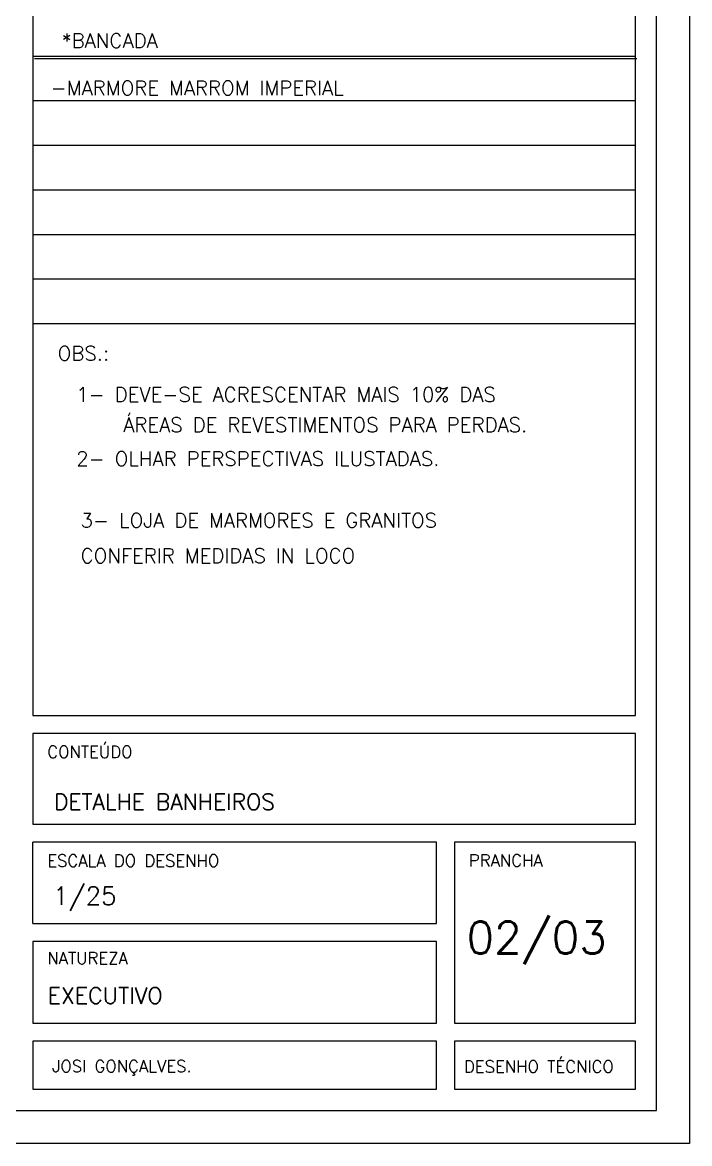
# Model space of a CAD drawing. Header units: millimetres. Extents: x 2182 to 2335, y 1488 to 1614.
# Drawn here: x 2307.723 to 2310.491, y 1503.975 to 1508.624 of the extents above; entities that cross this region are included whole.
import ezdxf

# ---------------------------------------------------------------- set-up
doc = ezdxf.new("R2010")
doc.units = ezdxf.units.MM
doc.layers.add('Prancha', color=6, linetype='Continuous')
doc.styles.add('ROMANS', font='romans')

msp = doc.modelspace()

# ---------------------------------------------------------------- linework, layer by layer
at = {"layer": 'Prancha', "color": 7}
for p, q in [((2310.4906, 1518.0749), (2310.4906, 1503.9749)), ((2307.7664, 1508.4841), (2310.2656, 1508.4841)), ((2307.7723, 1508.4746), (2310.2715, 1508.4746)), ((2307.7664, 1508.2994), (2310.2656, 1508.2994)), ((2307.7664, 1508.1146), (2310.2656, 1508.1146)), ((2307.7664, 1507.9298), (2310.2656, 1507.9298)), ((2307.7664, 1507.745), (2310.2656, 1507.745)), ((2307.7664, 1507.5603), (2310.2656, 1507.5603)), ((2307.7664, 1507.3755), (2310.2656, 1507.3755)), ((2310.4906, 1503.9749), (2290.9781, 1503.9749))]:
    msp.add_line(p, q, dxfattribs=at)
at = {"layer": 'Prancha', "color": 3}
for p, q in [((2307.7664, 1512.5492), (2307.7664, 1505.7499)), ((2310.2656, 1505.7499), (2310.2656, 1512.5492)), ((2307.7664, 1505.7499), (2310.2656, 1505.7499)), ((2310.2656, 1505.6749), (2307.7664, 1505.6749)), ((2307.7664, 1505.6749), (2307.7664, 1505.2999)), ((2310.2656, 1505.2999), (2310.2656, 1505.6749)), ((2307.7664, 1505.2999), (2310.2656, 1505.2999)), ((2309.4406, 1505.2249), (2307.7664, 1505.2249)), ((2307.7664, 1504.8874), (2307.7664, 1505.2249)), ((2309.4406, 1504.8874), (2309.4406, 1505.2249)), ((2310.2656, 1505.2249), (2309.5156, 1505.2249)), ((2309.5156, 1505.2249), (2309.5156, 1504.4749)), ((2310.2656, 1504.4749), (2310.2656, 1505.2249)), ((2307.7664, 1504.8874), (2309.4406, 1504.8874)), ((2309.4406, 1504.8124), (2307.7664, 1504.8124)), ((2307.7664, 1504.8124), (2307.7664, 1504.4749)), ((2309.4406, 1504.4749), (2309.4406, 1504.8124)), ((2307.7664, 1504.4749), (2309.4406, 1504.4749)), ((2309.5156, 1504.4749), (2310.2656, 1504.4749)), ((2309.4406, 1504.3999), (2307.7664, 1504.3999)), ((2307.7664, 1504.3999), (2307.7664, 1504.1999)), ((2309.4406, 1504.1999), (2309.4406, 1504.3999)), ((2310.2656, 1504.3999), (2309.5156, 1504.3999)), ((2309.5156, 1504.3999), (2309.5156, 1504.1999)), ((2310.2656, 1504.1999), (2310.2656, 1504.3999)), ((2307.7664, 1504.1999), (2309.4406, 1504.1999)), ((2309.5156, 1504.1999), (2310.2656, 1504.1999))]:
    msp.add_line(p, q, dxfattribs=at)
at = {"layer": 'Prancha'}
msp.add_lwpolyline([(2310.3531, 1517.9374), (2291.1156, 1517.9374), (2291.1156, 1504.1124), (2310.3531, 1504.1124)], close=True, dxfattribs=at)

# ---------------------------------------------------------------- texts
at = {"layer": 'Prancha', "color": 7, "style": 'ROMANS'}
for s, p in [('*BANCADA', (2307.8858, 1508.5184)), ('-MARMORE MARROM IMPERIAL', (2307.8394, 1508.3219))]:
    msp.add_text(s, height=0.06, dxfattribs=at).set_placement(p)
at = {"layer": 'Prancha', "color": 10, "style": 'ROMANS'}
for s, p in [('OBS.: ', (2307.8693, 1507.2215)), ('1- DEVE-SE ACRESCENTAR MAIS 10%%% DAS', (2307.9458, 1507.0509)), ('ÁREAS DE REVESTIMENTOS PARA PERDAS.', (2308.1407, 1506.9252)), ('2- OLHAR PERSPECTIVAS ILUSTADAS.', (2307.9458, 1506.7845)), ('3- LOJA DE MARMORES E GRANITOS ', (2307.9641, 1506.5288)), ('CONFERIR MEDIDAS IN LOCO', (2307.9641, 1506.3822))]:
    msp.add_text(s, height=0.06, dxfattribs=at).set_placement(p)
at = {"layer": 'Prancha', "color": 2, "char_height": 0.05, "attachment_point": 4, "style": 'ROMANS'}
for s, insert in [('CONTEÚDO', (2307.8258, 1505.5988)), ('ESCALA DO DESENHO', (2307.8258, 1505.1479)), ('PRANCHA', (2309.575, 1505.1488)), ('NATUREZA', (2307.8258, 1504.7438))]:
    msp.add_mtext(s, dxfattribs=dict(at, insert=insert))
at = {"layer": 'Prancha', "color": 7, "attachment_point": 4, "style": 'ROMANS'}
for s, insert, char_height in [('DETALHE BANHEIROS', (2307.8536, 1505.3922), 0.066666), ('1/25', (2307.8499, 1504.9897), 0.075), ('02/03', (2309.5657, 1504.8069), 0.13291), ('EXECUTIVO', (2307.8275, 1504.5886), 0.0675), ('DESENHO TÉCNICO', (2309.5547, 1504.2942), 0.05), ('JOSI GONÇALVES.', (2307.8461, 1504.2888), 0.05)]:
    msp.add_mtext(s, dxfattribs=dict(at, insert=insert, char_height=char_height))

doc.saveas('drawing.dxf')
